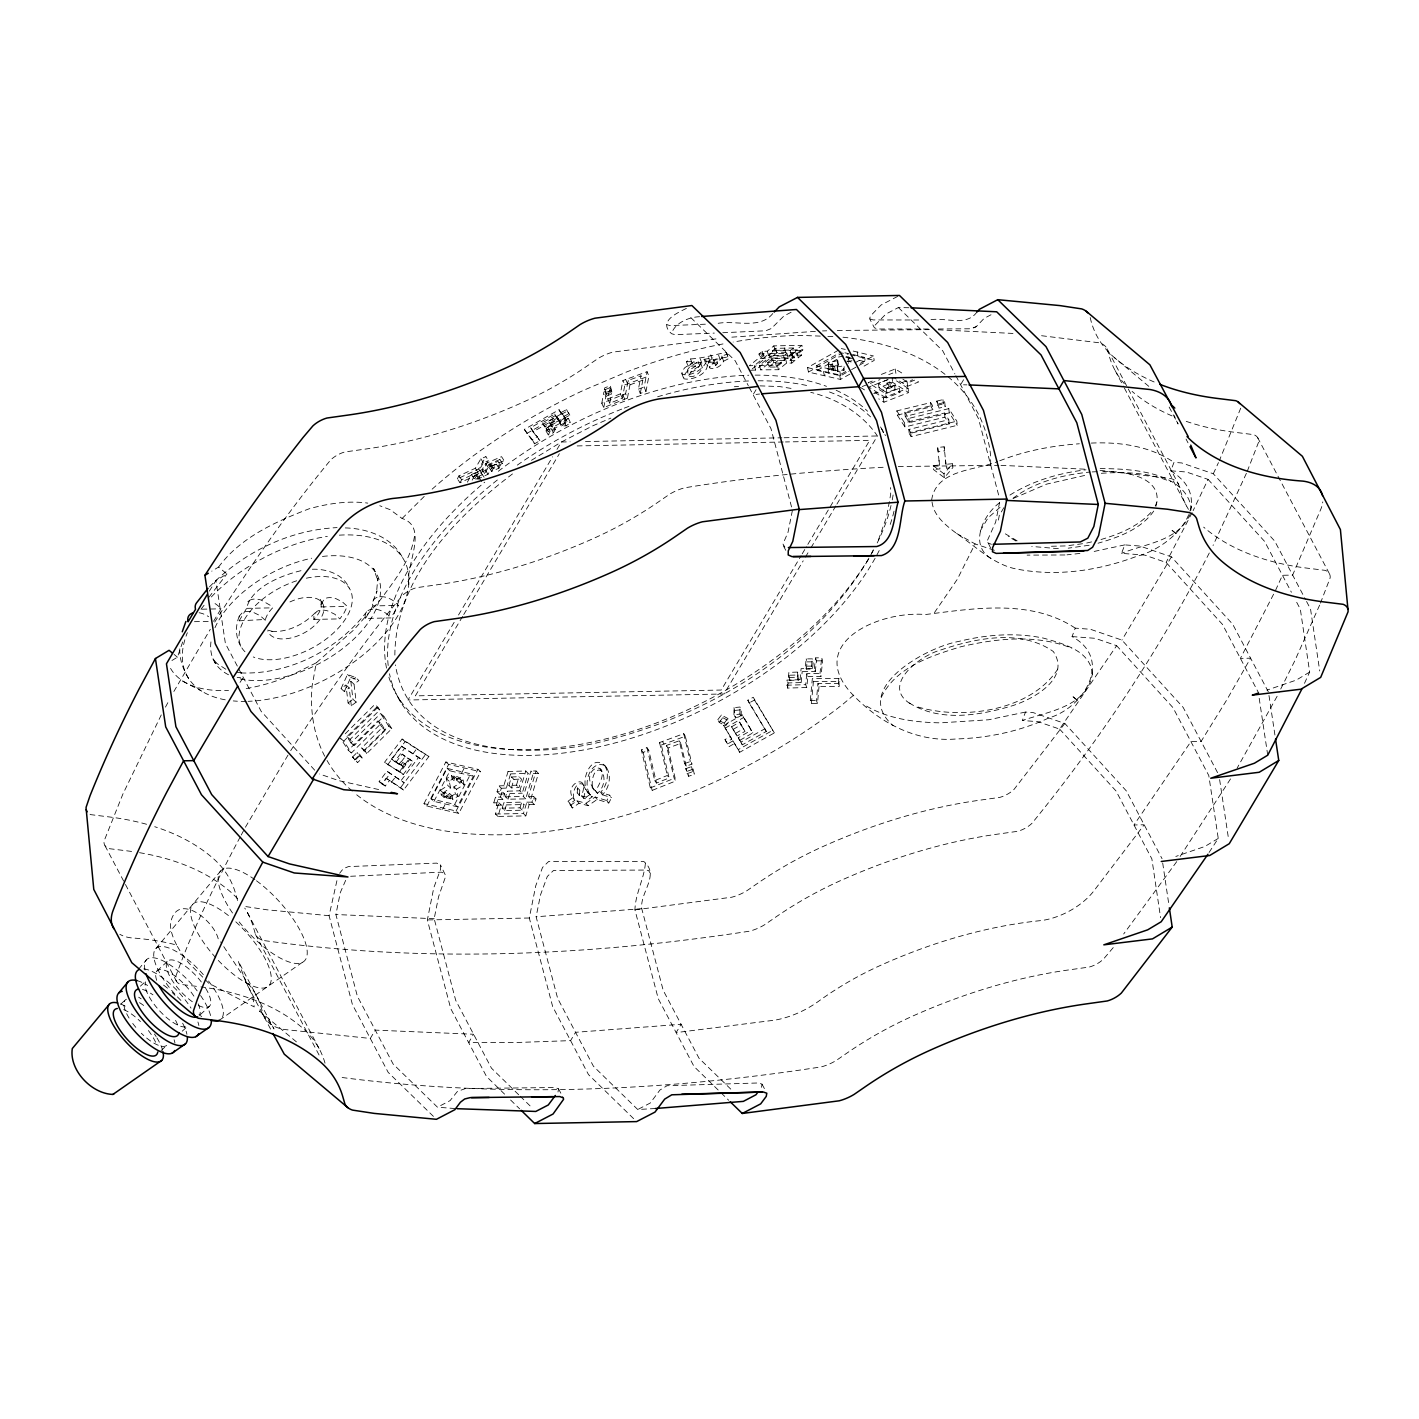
<?xml version="1.0" encoding="UTF-8"?>
<svg xmlns="http://www.w3.org/2000/svg" width="1419" height="1419" viewBox="0 0 1419 1419"><rect width="100%" height="100%" fill="white"/><g stroke="black" fill="none" stroke-linecap="round" stroke-linejoin="round"><path stroke-width="0.75" stroke-dasharray="5 3.75" d="M733.96 714.821L733.995 707.655L740.008 707.017L741.25 709.766L741.197 716.843L735.397 717.464L733.96 714.821L739.938 714.094L741.197 716.843M733.995 707.655L735.397 717.464M739.938 714.094L740.008 707.017M844.145 366.616L843.968 370.377L837.724 371.406L837.015 365.002L834.567 366.386L830.275 365.41L831.232 369.88L835.365 370.82L837.813 369.454L837.015 365.002M837.724 371.406L837.813 369.454M827.986 364.931L832.722 364.027L833.663 368.497L828.927 369.401L828.182 362.501L837.281 360.781L837.582 357.216L843.755 356.045M828.927 369.401L828.182 362.501M829.122 366.971L838.239 365.251L837.582 357.216M807.801 676.615L820.909 676.544L819.987 673.546L806.719 673.617L807.801 676.615L806.79 687.523L787.598 688.073L786.977 680.073L800.085 679.701L801.167 682.574L788.059 682.947L786.977 680.073M788.414 677.484L788.893 672.358L797.744 672.092L798.365 680.091L789.496 680.357L788.414 677.484L797.283 677.235L798.365 680.091M787.598 688.073L788.059 682.947M789.496 680.357L788.893 672.358M797.283 677.235L797.744 672.092M800.085 679.701L801.096 668.668L814.364 668.597L815.286 671.577L802.178 671.648L801.096 668.668M801.167 682.574L802.178 671.648M806.79 687.523L805.708 684.668L806.719 673.617M819.029 686.53L817.486 703.345L811.384 703.522L810.302 700.667L812.342 678.584L838.86 678.424L839.25 686.406L819.029 686.53L817.947 683.532L838.31 683.426L839.25 686.406M811.384 703.522L813.406 681.563L812.342 678.584M817.486 703.345L816.404 700.489L817.947 683.532M1075.265 628.138C1031.116 598.924 974.764 608.308 925.525 614.533C877.244 610.347 800.653 645.556 856.686 698.68C883.469 724.807 918.483 742.279 956.512 738.944C988.316 738.04 1020.101 731.246 1049.013 717.872C1083.832 707.833 1113.809 659.463 1072.054 636.581L1075.265 628.138L1090.431 629.273L1121.915 640.093L1183.215 707.478L1218.992 775.342M932.035 501.989C933.702 516.037 946.101 525.509 956.601 533.473C976.396 546.741 994.151 565.596 1018.736 569.427C1058.095 576.646 1099.086 570.438 1136.282 556.479C1174.045 547.042 1218.158 500.251 1170.781 470.806L1173.992 462.363L1181.708 462.949L1213.316 473.769L1274.759 541.153L1305.569 599.598M805.389 666.15L806.187 658.895L812.342 658.859L813.282 661.839L812.484 669.112L806.311 669.129L805.389 666.15L811.562 666.114L812.484 669.112M806.311 669.129L807.109 661.875L806.187 658.895M811.562 666.114L812.342 658.859M814.364 668.597L815.535 657.848L821.707 657.813L822.63 660.811L820.909 676.544M815.286 671.577L816.457 660.846L815.535 657.848M819.987 673.546L821.707 657.813M838.31 683.426L838.86 678.424M408.761 584.504C405.018 566.128 429.212 527.052 402.091 518.485L390.172 509.705L379.76 505.714M706.414 361.526C703.008 369.791 691.018 376.656 682.202 374.332L682.042 371.388L684.792 367.681L693.997 361.668L695.629 366.084L686.424 372.115L683.674 375.822L683.834 378.749C692.809 381.161 712.817 371.902 705.846 360.355L704.037 359.344L707.85 365.978M716.187 358.688L714.2 361.065L716.169 358.652L717.642 363.14L715.602 365.517M723.566 361.242L728.657 358.635L727.202 354.165L721.757 356.098L723.566 361.242C721.721 365.96 714.839 369.791 709.908 368.106L708.347 361.951L712.799 357.801L714.236 362.271L709.606 367.361M700.791 363.388C699.035 367.964 692.809 373.499 687.612 372.026L687.523 369.809L689.634 366.936L698.166 361.632L700.401 362.59L702.423 367.823C700.667 372.381 694.441 377.915 689.244 376.443L687.257 371.122M1092.541 672.411C1088.55 706.485 1048.481 711.469 1022.301 720.497L1025.511 712.054L1033.245 712.64L1064.853 723.459L1126.278 790.844L1162.055 858.708M1190.789 510.45L1191.428 506.902M265.282 620.316L260.174 615.704L253.77 612.565A16.265 10.022 30.7 0 0 242.223 612.795L239.297 616.112L239.19 620.812L265.424 619.464A30.739 17.063 -27.8 0 1 271.827 608.698L272.696 607.846L270.39 605.399L261.202 600.077A16.265 10.022 30.7 0 0 249.638 600.308M320.942 604.441L324.401 598.871A16.265 10.022 30.7 0 1 335.948 598.658L342.281 601.798L347.3 606.41L344.232 612.653L339.886 618.897L334.866 614.285L328.534 611.146A16.265 10.022 30.7 0 0 316.969 611.358L313.989 614.675L313.794 619.393L314.663 618.542A30.739 17.063 -27.8 0 0 321.066 607.758L321.279 599.935L321.51 602.791L320.02 598.57L322.415 603.093M414.49 536.347C410.659 560.558 394.553 580.584 380.434 599.758L353.633 630.054L316.277 662.815L312.109 686.016A368.887 204.673 -27.8 0 0 326.015 758.668M601.762 403.28L603.909 392.016L609.514 389.746L611.518 394.039L609.762 403.262L622.356 398.171L624.892 384.851L622.888 380.558L647.082 371.689L648.891 376.053L645.982 391.396L640.271 393.471L638.444 389.108L640.98 375.787L628.156 380.452L625.619 393.755L627.429 398.118L603.767 407.572L601.762 403.28L625.619 393.755M604.299 389.959L604.689 387.919L610.294 385.649L611.908 391.999L606.303 394.269L604.299 389.959L609.904 387.706L610.294 385.649M603.767 407.572L605.913 396.309L603.909 392.016M606.303 394.269L604.689 387.919M609.762 403.262L607.758 398.97L609.514 389.746M622.356 398.171L620.351 393.861L622.888 380.558M627.429 398.118L629.965 384.815L628.156 380.452M640.271 393.471L642.807 380.168L640.98 375.787M645.982 391.396L644.155 387.032L647.082 371.689M1092.364 674.202C1090.909 650.541 1062.725 643.658 1043.852 638.213C1015.72 632.271 986.4 634.577 958.641 641.459C927.05 646.993 850.566 688.517 893.119 725.694M999.579 502.716C982.764 515.239 968.397 545.747 992.094 559.228M998.408 520.081L999.313 515.31L1005.131 505.536M909.242 702.955C938.846 721.668 976.857 715.974 1008.803 706.786C1030.904 700.844 1071.966 678.885 1053.27 651.481C1020.598 628.741 975.935 638.142 940.726 649.991C919.175 655.791 878.077 687.364 913.464 705.527M1155.917 506.37C1165.034 475.879 1121.329 470.469 1100.31 471.516M931.644 499.949C936.168 469.405 975.261 470.629 997.699 461.547M633.637 1118.669L588.477 1074.573L552.701 1006.692L529.305 918.004L535.726 885.846L542.537 867.417L548.745 861.422L643.836 861.528C660.261 875.009 639.685 892.551 641.76 908.692L663.205 990.356L698.999 1058.219L732.452 1090.768M504.596 1094.155L486.522 1076.507L450.745 1008.643L427.35 919.938L433.771 887.797L440.582 869.35L440.44 864.827L436.697 863.124L348.435 866.601L343.274 868.694L339.655 873.235M518.68 1094.741L491.471 1068.188L455.694 1000.324L434.179 918.714L438.542 896.843L445.797 875.931L440.44 864.827M655.347 1108.523L637.734 1109.516L593.426 1066.237L557.649 998.373L536.116 916.78L540.497 894.91L547.308 876.463L553.516 870.468L646.301 870.06L648.607 870.574L650.753 874.051M999.615 502.273L995.641 522.157L987.234 540.887L991.526 549.969M433.416 1116.381L388.185 1072.374L352.409 1004.51L329.084 915.698L337.208 879.372M454.931 1108.541L437.495 1107.21L393.134 1064.055L357.357 996.191L335.895 914.528L340.329 892.498L345.881 879.869M718.156 1090.005L694.051 1066.538L658.256 998.674L634.932 909.863C635.286 893.81 644.403 878.184 645.397 862.929M688.889 375.538L691.266 371.352L697.243 367.308L699.798 366.067L702.423 367.823M1240.703 408.193L1219.311 460.749M171.947 660.491L177.428 657.192L183.104 640.661M525.828 815.89L523.469 813.513L526.839 802.161L529.181 804.555L525.828 815.89L497.963 816.422L501.315 805.087L496.278 805.283L493.759 802.906L495.426 797.23L500.481 797.035L503 799.411L504.632 793.931L502.095 791.554L497.058 791.749L498.796 785.895L503.834 785.7L506.352 788.077L510.556 773.905L508.037 771.51L503.834 785.7M496.278 805.283L497.945 799.606L495.426 797.23M504.632 793.931L499.577 794.126L501.315 788.272L498.796 785.895M497.963 816.422L495.444 814.045L498.796 802.711L493.759 802.906M500.481 797.035L502.095 791.554M502.166 808.174L503.851 802.498L521.678 802.161L524.037 804.555L522.352 810.214L504.685 810.551L502.166 808.174L520.01 807.837L522.352 810.214M525.722 798.879L523.363 796.502L530.919 770.978L533.278 773.373L525.722 798.879L508.037 799.216L505.519 796.839L507.204 791.163L519.886 790.826L522.245 793.203L528.116 773.355L525.775 770.978L508.037 771.51M508.889 785.505L511.408 776.991L518.964 776.69L521.482 779.084L518.964 787.58L511.408 787.882L508.889 785.505L516.445 785.204L518.964 787.58M504.685 810.551L506.37 804.892L503.851 802.498M508.037 799.216L509.723 793.54L507.204 791.163M511.408 787.882L513.926 779.368L511.408 776.991M516.445 785.204L518.964 776.69M519.886 790.826L525.775 770.978M520.01 807.837L521.678 802.161M529.181 804.555L534.342 804.555L536.01 798.879L530.866 798.879L528.507 796.502L536.08 770.978L530.919 770.978M530.866 798.879L538.422 773.373L536.08 770.978M534.342 804.555L531.983 802.161L533.668 796.502L528.507 796.502M239.297 616.112C234.933 626.524 235.43 638.887 242.099 648.252M239.19 620.812L246.622 608.343C251.411 586.455 283.818 574.323 303.914 570.03M878.432 539.947L886.644 516.658L890.689 494.238L890.618 487.604M956.601 533.473L975.084 543.92L957.346 579.236L933.01 614.693M1267.735 755.192L1258.298 692.312L1222.504 624.431L1166.116 562.456L1144.69 555.095L1121.542 553.357L1124.753 544.896L1139.918 546.031L1171.402 556.869L1232.703 624.236L1268.48 692.117L1275.22 736.975M1246.396 473.325L1213.05 545.481M1247.23 471.356L1258.6 442.125A19.919 11.05 -27.8 0 0 1253.669 434.64L1237.368 432.618A371.193 205.95 -27.8 0 1 1183.854 420.538M1319.635 605.115L1294.944 660.491L1278.98 692.507M1320.45 603.146L1330.153 577.87A19.919 11.05 -27.8 0 0 1325.24 570.367L1308.939 568.363A371.193 205.95 -27.8 0 1 1203.649 527.123M341.074 688.605L347.478 674.468L355.637 677.59L358.883 680.535L354.04 684.206L356.187 702.121L351.327 705.793L348.098 702.955L345.934 684.934L341.074 688.605L344.32 691.55L349.18 687.878L345.934 684.934M344.32 691.55L350.724 677.395L347.478 674.468M1190.151 514.015C1179.029 541.047 1145.293 543.583 1121.542 553.357M1170.781 470.806L1186.479 472.013L1208.066 479.391L1193.113 510.68M1213.316 473.769L1218.46 462.612M1275.521 590.357L1282.439 575.28L1292.638 575.085L1321.018 508.729A50.818 28.203 -27.8 0 0 1322.774 501.9M1304.487 683.337L1309.666 672.074L1300.336 609.212L1295.37 599.794M881.252 697.456C895.531 667.196 931.183 655.738 960.947 646.727C997.007 638.248 1036.633 634.098 1071.824 648.199M980.227 530.99L987.979 517.953L1002.364 505.235M1057.776 669.094C1030.088 711.77 960.326 720.746 914.829 706.041M1155.243 505.891L1156.751 502.645M557.986 1092.009L558.518 1088.799L555.006 1087.522L465.45 1088.55L457.415 1091.442L450.071 1100.63L437.495 1107.21M761.489 1087.362L762.038 1084.169L758.562 1082.963L667.019 1085.73L659.924 1090.058L650.239 1103.042L637.734 1109.516M606.658 767.679C591.138 748.097 575.387 787.669 592.255 796.786L588.406 799.553L583.652 798.241L581.488 795.828C591.741 769.737 559.937 785.434 574.855 800.263L570.154 803.597L572.371 807.961L579.058 803.207L588.105 805.69L597.204 799.447L608.804 803.012L611.571 797.62L609.585 795.172L600.503 792.387C607.297 785.399 609.656 773.887 604.671 765.249C612.245 773.515 609.957 787.226 602.49 794.835L600.503 792.387M1192.137 512.631L1166.116 562.456M1209.29 553.002C1159.979 649.068 1100.062 739.778 1031.844 823.446A19.919 11.05 -27.8 0 1 1017.813 831.286L998.71 833.982A371.193 205.95 -27.8 0 0 841.396 880.223A230.481 127.887 -27.8 0 0 775.182 917.472L764.628 924.745A32.69 18.128 -27.8 0 1 749.746 931.148C589.08 955.803 424.37 963.164 263.047 940.425A32.69 18.128 -27.8 0 1 255.509 934.465L253.469 927.423A230.392 127.834 -27.8 0 0 244.76 908.125M1273.606 594.189L1240.401 658.381L1250.6 658.185L1226.85 699.78L1201.113 741.41L1190.913 741.605L1133.976 824.971L1144.175 824.776L1093.357 891.575A50.818 28.203 -27.8 0 1 1041.581 920.523A340.542 188.94 -27.8 0 0 881.855 964.778A199.6 110.753 -27.8 0 0 817.929 1001.725A63.483 35.227 -27.8 0 1 775.146 1020.101L676.154 1032.606L681.102 1024.287L575.546 1032.305L570.598 1040.624L519.123 1042.415L468.642 1042.575L473.591 1034.256L375.255 1030.123L370.306 1038.442L284.084 1029.467A63.483 35.227 -27.8 0 1 262.426 1012.315A199.6 110.753 -27.8 0 0 248.201 983.669L220.637 941.879M608.804 803.012L606.818 800.564L609.585 795.172M213.577 621.309L220.992 608.822A15.751 9.702 30.7 0 0 212.992 602.401M372.984 601.213L376.993 590.818L376.461 593.373L377.791 578.278L378.022 581.151L373.569 568.451L375.946 572.974M372.931 605.931L365.499 618.418L390.988 617.921L398.42 605.434A15.751 9.702 30.7 0 0 380.895 596.636A15.751 9.702 30.7 0 0 372.931 605.931L398.42 605.434M868.322 559.565C809.504 656.163 704.055 717.766 595.749 743.113C525.332 758.793 410.534 755.192 395.369 664.89M871.355 553.694L873.377 549.756M423.979 803.633L445.832 761.985L477.955 769.346L480.633 771.741L458.78 813.389L426.8 806.045L423.979 803.633L456.102 810.994L458.78 813.389M426.8 806.045L448.652 764.398L480.633 771.741M431.128 798.95L447.145 768.406L470.718 773.816L473.396 776.211L457.361 806.755L433.948 801.38L431.128 798.95L454.683 804.36L457.361 806.755M433.948 801.38L449.965 770.836L473.396 776.211M443.562 795.385L445.14 792.387L447.961 794.8L446.382 797.815L443.562 795.385L447.836 796.378L450.515 798.773L452.093 795.757L449.415 793.363L447.836 796.378M460.714 779.333L456.581 778.392L455.002 781.39L452.182 778.978L453.761 775.962L458.035 776.938L460.714 779.333L459.135 782.348L456.457 779.953L458.035 776.938M442.586 809.344L445.513 803.793M461.53 773.249L464.456 767.697M454.683 804.36L470.718 773.816M456.102 810.994L477.955 769.346M555.29 429.336L553.499 432.706L548.284 434.87L545.907 430.773L547.84 427.225L553.091 425.132L555.29 429.336L550.2 431.341L548.284 434.87M457.344 478.877L458.94 475.879L475.347 468.252L480.864 458.816L485.901 456.652L488.438 460.643L481.289 472.882L460.04 482.744L457.344 478.877L478.717 468.944L485.901 456.652M460.04 482.744L461.636 479.746L477.919 472.19L483.4 462.807L488.438 460.643M467.383 482.158L471.41 474.602L482.088 469.636L485.688 463.481L501.563 456.652L504.1 460.661L502.432 463.516L491.577 468.181L488.03 474.265L477.458 479.161L474.78 475.294L485.458 470.328L489.041 464.173L499.896 459.508L501.563 456.652M472.19 480.136L474.78 475.294M474.904 478.54L476.465 475.631L481.413 473.325L484.11 477.21M475.791 479.232L479.108 477.689L481.413 473.325M161.269 714.91L122.85 794.161L104.03 841.13A19.919 11.05 -27.8 0 0 108.944 848.633L125.244 850.637A371.193 205.95 -27.8 0 1 133.457 851.719M165.473 707.105L168.613 701.234M173.863 691.479L210.296 629.273M240.183 836.979C216.06 882.281 192.895 928.523 175.601 976.875A19.919 11.05 -27.8 0 0 180.515 984.36L196.815 986.382M241.23 835.028L244.37 829.175M245.416 827.224L289.6 752.425M1171.402 556.869L1121.915 640.093M1277.118 696.286L1237.137 768.122M545.907 430.773L551.122 428.591L553.091 425.132M471.41 474.602L474.088 478.469L484.659 473.574L488.207 467.49L504.1 460.661M489.058 467.383L490.726 464.527L498.069 461.37L500.605 465.361L498.938 468.217L491.595 471.374L489.058 467.383L496.402 464.226L498.069 461.37M491.595 471.374L493.262 468.518L500.605 465.361M454.151 622.338L407.962 700.01L724.009 693.98L803.207 560.824M458.514 614.995L552.594 456.794M556.993 449.397L561.392 442.001L592.734 425.842L610.826 418.126M462.629 616.414L415.377 695.86L721.242 690.042L801.096 555.734M463.747 614.533L559.352 453.743M756.061 389.728L753.081 394.713L759.591 394.039M802.214 553.836L806.719 546.28M807.837 544.382L869.705 440.351L785.487 441.948M805.424 557.099L809.841 549.65M810.958 547.787L835.826 505.944M836.926 504.082L877.439 435.97C861.972 413.266 837.068 398.828 810.746 392.336M963.572 379.76L960.592 384.744L966.907 384.868M209.302 591.138L215.936 580.584L226.916 573.95L218.561 567.068L211.75 571.183M214.712 622.09C250.276 565.897 288.341 511.035 330.769 459.827A19.919 11.05 -27.8 0 1 344.799 451.969L363.903 449.291A371.193 205.95 -27.8 0 0 521.234 403.031A230.481 127.887 -27.8 0 0 587.431 365.783L597.984 358.51A32.69 18.128 -27.8 0 1 612.866 352.125L719.131 338.485M1230.521 778.925L1177.947 859.843M240.024 682.397L243.288 677.395L237.168 677.519M290.7 750.633C325.27 697.155 361.579 644.528 402.34 595.554A19.919 11.05 -27.8 0 1 416.37 587.714L435.473 585.018A371.193 205.95 -27.8 0 0 592.787 538.777A230.481 127.887 -27.8 0 0 659.001 501.528L669.555 494.255A32.69 18.128 -27.8 0 1 684.437 487.852C751.112 476.855 818.586 470.682 886.059 467.117M1072.054 636.581L1095.202 638.319L1116.629 645.68L1059.603 729.082L1038.016 721.686L1022.301 720.497M1209.077 852.482L1218.247 838.416L1208.793 775.537L1173.016 707.673L1116.629 645.68M366.652 611.82C337.42 650.115 288.749 675.036 240.237 672.908L242.472 673.067L235.146 671.914M581.488 795.828L586.242 797.141L588.406 799.553M583.652 798.241L585.621 789.39L582.074 782.916M1176.723 861.635L1123.688 933.968M1153.736 511.071C1140.947 529.322 1118.615 537.269 1098.022 543.229M1064.853 723.459L1013.964 789.496A19.919 11.05 -27.8 0 1 999.916 797.354L980.831 800.05A371.193 205.95 -27.8 0 0 823.499 846.292A230.481 127.887 -27.8 0 0 757.285 883.54L746.749 890.813A32.69 18.128 -27.8 0 1 731.849 897.198L634.932 909.863M208.877 597.31L226.916 573.95M717.801 719.752L721.349 715.016L727.787 718.44L729.206 721.1L725.659 725.836L719.238 722.413L717.801 719.752L724.222 723.176L725.659 725.836M719.238 722.413L722.785 717.677L721.349 715.016M724.222 723.176L727.787 718.44M401.329 746.11L421.745 759.573L401.329 746.11L391.591 759.005L396.273 761.861L402.127 754.128L413 761.595L403.262 774.49L384.567 762.269L402.091 739.051L428.875 756.504L403.546 790.046L386.145 778.286L382.243 783.448L379.121 781.55L386.926 771.226L404.22 782.791L386.926 771.226M387.618 764.823L405.142 741.605L428.875 756.504M391.591 759.005L394.642 761.56L404.38 748.647M379.121 781.55L382.172 784.104L389.977 773.781M399.395 763.759L403.936 767.236L399.395 763.759L401.346 761.169L405.887 764.646L401.346 761.169M394.642 761.56L399.324 764.398L405.178 756.664L413 761.595M400.992 764.752L402.943 762.18M382.172 784.104L385.294 786.002L389.196 780.84M402.446 766.295L404.397 763.724M391.484 782.224L395.387 777.062M403.173 766.739L399.289 771.901L384.567 762.269M405.125 764.167L409.027 759.005M412.911 753.844L416.814 748.682M396.291 769.4L400.318 772.007L410.056 759.112M401.275 780.308L418.8 757.09M386.145 778.286L400.601 787.58L425.931 754.021M1113.241 947.59L1103.414 959.173A19.919 11.05 -27.8 0 1 1089.384 967.031L1070.281 969.709A371.193 205.95 -27.8 0 0 912.967 1015.969A230.481 127.887 -27.8 0 0 846.753 1053.217L836.199 1060.49A32.69 18.128 -27.8 0 1 821.317 1066.875C662.318 1091.53 499.577 1098.235 339.744 1077.198M218.561 567.068C240.325 537.429 275.676 521.642 309.058 508.818A139.523 72.44 -30.6 0 1 367.805 503.124M138.619 969.177L146.565 959.652M155.859 948.548L220.85 870.752M944.344 477.724L943.972 473.804L952.504 463.676L952.876 467.596L944.344 477.724L933.525 469.565L933.152 465.663L939.609 464.989L939.981 468.909L933.525 469.565M976.964 311.985C966.233 327.31 944.451 316.685 929.339 319.949M592.078 787.634L595.519 790.862C619.003 753.241 571.875 768.034 597.505 793.31C604.388 787.492 606.64 775.714 599.971 768.921M772.787 313.546C759.165 330.343 734.066 319.275 715.85 323.798M1150.933 512.419C1137.258 527.105 1117.888 534.732 1098.962 540.107M315.178 612.795C303.968 624.466 287.826 632.377 271.419 631.526L273.654 631.686L267.606 630.107M209.427 586.916C242.791 552.683 289.05 529.872 337.083 527.62M402.091 518.485L424.263 496.384M345.225 733.783L374.758 704.498L377.951 707.23L379.76 709.997L350.121 739.37L354.182 745.614L383.822 716.24L380.629 713.526L350.99 742.9L354.182 745.614M350.99 742.9L346.928 736.656L376.567 707.283L374.758 704.498M351.415 752.921L348.276 750.296L377.915 720.923L381.055 723.548L351.415 752.921L343.77 741.126L377.951 707.23M352.568 756.983L357.127 752.46L360.266 755.085L362.164 758.065L357.606 762.588L352.568 756.983L357.606 762.588M383.822 716.24L391.804 728.674L366.741 753.542L361.685 747.937L382.208 727.61L377.915 720.923M354.484 759.963L359.042 755.44L357.127 752.46M363.601 750.917L388.682 726.067L380.629 713.526M355.708 759.608L360.266 755.085M366.741 753.542L364.825 750.562L385.347 730.235L381.055 723.548M579.768 790.17L577.444 787.829L576.806 792.05L579.342 795.491L579.839 790.223L579.254 795.456M120.721 1004.191L125.244 1000.023M140.392 986.17L144.933 982.001M157.03 970.915L167.619 961.213M161.039 1050.628L167.087 1045.076A30.739 10.926 47.5 0 1 141.297 1033.245M182.217 1031.205L186.758 1027.054M200.381 1014.567L209.462 1006.248M853.706 695.097L842.123 704.871A368.887 204.673 -27.8 0 1 353.881 792.476M938.349 328.977L970.773 328.782L976.272 326.636L984.13 318.37L993.105 313.67M758.97 354.023L764.025 353.828L765.284 358.315L760.247 358.51L758.97 354.023L762.251 351.38L767.289 351.185L773.834 345.881L801.859 345.331L802.959 349.819L796.431 355.14L795.332 350.653L801.859 345.331M764.025 353.828L749.303 365.765L754.358 365.57L769.063 353.633L786.906 353.296L788.006 357.783L784.742 360.444L772.113 360.586L760.673 369.862L759.396 365.375L770.836 356.098L783.643 355.956L786.906 353.296M760.247 358.51L763.511 355.867L768.566 355.655L775.093 350.351L802.959 349.819M772.344 350.99L775.608 348.329L793.452 347.992L794.551 352.48L791.27 355.122L773.603 355.459L772.344 350.99L790.17 350.635L793.452 347.992M752.212 368.922L765.284 358.315M750.58 370.253L755.617 370.057L770.34 358.12L788.006 357.783M773.603 355.459L776.867 352.817L794.551 352.48M767.732 362.572L772.645 358.599L780.361 358.599L781.461 363.087L776.565 367.078L768.832 367.06L767.732 362.572L775.466 362.59L780.361 358.599M768.832 367.06L773.745 363.087L781.461 363.087M759.396 365.375L777.346 365.233L785.523 358.599L790.667 358.599L794.037 355.867L795.137 360.355L791.767 363.087L786.623 363.087L778.446 369.72L760.673 369.862M788.893 355.867L792.05 353.296L797.212 353.296L800.476 350.653L801.575 355.14L798.312 357.783L793.15 357.783L789.993 360.355L788.893 355.867L794.037 355.867M247.846 601.745L249.638 600.308M1012.935 498.335C1035.054 481.715 1062.991 474.726 1090.129 472.03M356.187 702.121L352.941 699.283L350.795 681.262L355.637 677.59M348.098 702.955L352.941 699.283M559.405 421.745L563.769 418.516L568.327 418.41L570.509 422.631L566.163 425.842L561.587 425.948L559.405 421.745L563.964 421.62L568.327 418.41M561.587 425.948L565.95 422.738L570.509 422.631M512.49 473.928C454.843 517.74 394.624 579.342 394.854 656.554M572.371 807.961L567.99 801.203L572.691 797.85M570.207 805.549L576.877 800.795L585.923 803.296L588.105 805.69M586.242 797.141L590.269 794.338M585.923 803.296L595.2 797.017L606.818 800.564M219.377 1020.208L304.517 960.84M695.629 366.084L688.038 366.137L686.406 361.703L690.539 358.918C702.848 358.368 714.378 354.608 726.368 352.426L727.202 354.165M688.038 366.137L692.17 363.353C704.427 362.803 715.885 359.078 727.823 356.896L728.657 358.635M447.961 794.8L444.076 797.336L443.154 792.795L450.603 787.917L447.783 785.487L446.4 778.783L451.455 775.483L454.275 777.896L455.002 781.39M450.603 787.917L449.22 781.213L454.275 777.896M444.076 797.336L441.256 794.906L440.333 790.365L447.783 785.487M441.256 794.906L445.14 792.387M1009.938 495.071C1032.748 480.669 1059.354 472.953 1085.996 469.813M456.457 779.953L460.395 777.523L463.073 779.918L464.084 784.618L456.51 789.283L458 796.201L452.874 799.358L450.195 796.964L449.415 793.363M459.135 782.348L463.073 779.918M458 796.201L455.322 793.806L453.832 786.889L461.406 782.224L460.395 777.523M450.195 796.964L455.322 793.806M531.451 460.306L561.392 442.001L570.136 441.841M1218.247 838.416L1204.944 846.451L1175.819 856.455M1309.666 672.074L1296.221 680.127L1266.919 690.148M555.769 415.395L542.324 422.827L544.683 426.942L557.951 419.616L554.705 414.029L530.653 427.687L539.912 440.67L534.608 443.775L524.303 429.425L559.051 409.754L563.361 416.689L568.771 413.78L569.817 415.146L564.425 418.055L562.226 413.851L567.635 410.942L569.817 415.146M526.662 433.54L561.232 413.958L563.361 416.689M530.653 427.687L533.03 431.784L556.887 418.25L557.951 419.616M542.324 422.827L546.031 427.616L564.868 417.257L567.068 421.478L548.408 431.713L544.683 426.942M524.303 429.425L532.249 439.677L537.553 436.555M723.69 725.517L730.306 736.479L725.003 739.583L726.439 742.243L731.743 739.139L723.69 725.517L742.314 714.786L752.85 732.878L739.689 740.399L742.332 744.798L766.313 731.441L747.831 700.206L753.241 697.279L774.366 732.913L739.689 752.283L732.949 740.86L727.663 743.964L729.082 746.625L734.386 743.521M725.109 728.178L743.574 717.535L742.314 714.786M731.636 726.794L739.583 722.129L743.556 728.71L744.993 731.353L737.046 736.018L731.636 726.794L737.046 736.018M733.073 729.455L741.02 724.79L739.583 722.129M735.61 733.375L743.556 728.71M739.689 740.399L738.252 737.756L751.591 730.129M742.332 744.798L740.913 742.137L765.054 728.674M739.689 752.283L738.252 749.622L773.107 730.146M849.839 374.137L840.456 379.423L808.458 372.08L807.517 367.61L839.427 349.642M846.327 372.576L840.616 375.804L817.202 370.43L816.262 365.942L841.041 352.001M808.458 372.08L842.247 353.047L848.172 354.289M817.202 370.43L838.168 358.617M830.275 365.41L832.722 364.027M831.232 369.88L833.663 368.497M816.262 365.942L839.817 371.352L843.631 369.206M855.072 362.767L864.597 357.411L865.395 361.845L848.243 371.512M807.517 367.61L839.64 374.971L849.023 369.685M860.286 363.353L873.43 355.956L874.228 360.391L862.965 366.741M316.277 662.815L291.906 674.947L275.41 681.209A139.523 72.99 -30.9 0 1 243.412 688.978M561.161 412.486L566.571 409.577L567.635 410.942M548.71 421.124L556.816 416.76L558.412 418.818L560.594 423.022L552.488 427.385L548.71 421.124L552.488 427.385M550.306 423.181L558.412 418.818M550.909 425.345L559.015 420.982L560.594 423.022M714.112 362.342L710.103 362.111L705.669 363.778M766.313 731.441L749.09 702.955L754.482 700.046L753.241 697.279M686.388 308.42C677.094 313.014 657.653 321.439 671.559 333.696L674.894 334.653L714.307 333.093M699.585 316.721C689.013 317.005 674.575 322.947 671.559 333.696M1013.521 498.335L1046.69 484.11L1087.486 474.815M791.092 312.269L783.962 315.958L771.315 328.516L765.852 330.769L722.768 332.738M897.659 296.411L881.146 304.979L870.415 316.011L869.634 318.778L874.406 327.824L877.864 328.995L929.871 329.013M908.905 307.746L898.404 307.551L885.917 314.025L875.186 325.057L874.406 327.824M973.665 327.931L976.272 326.636M624.892 384.851L648.891 376.053M661.325 745.064L685.324 736.248L691.94 764.096L686.228 766.171L684.614 763.599L679.204 740.807L666.38 745.454L674.185 778.375L675.799 780.947L652.137 790.401L650.328 787.9L641.335 749.924L646.922 747.653L648.731 750.154L656.536 783.057L669.129 777.967L661.325 745.064L659.533 742.563L683.71 733.676L685.324 736.248M606.693 392.212L612.298 389.959M605.913 396.309L611.518 394.039M607.758 398.97L620.351 393.861M641.335 749.924L643.126 752.425L648.731 750.154M646.922 747.653L654.727 780.574L667.338 775.466L669.129 777.967M650.328 787.9L674.185 778.375M704.037 359.344L712.799 357.801M881.341 374.403L895.212 368.993L903.584 374.066M872.277 381.072L868.162 382.687L885.633 393.666L886.219 397.976L899.93 392.62L899.362 388.292L894.52 385.152L886.29 388.38L878.343 383.378L888.134 379.547M888.737 374.634L892.853 373.037M862.202 386.536L880.046 379.565M887.354 379.831L868.836 387.068L886.219 397.976M886.946 383.13L889.695 382.066L891.292 383.059L891.859 387.387L889.11 388.451L887.62 387.529L886.946 383.13L888.542 384.141L889.11 388.451M878.343 383.378L879.017 387.777L892.728 382.403L908.639 392.566L883.948 402.216L878.787 398.863M887.62 387.529L890.369 386.447L891.859 387.387M873.732 393.684L877.385 392.247M879.017 387.777L882.866 390.119L888.365 387.972M891.097 386.89L896.595 384.744M902.076 382.598L907.557 380.469L909.934 381.995L915.415 379.849L918.643 381.959L907.681 386.234L893.527 377.419M902.856 379.157L907.096 381.924L912.594 379.778M882.866 390.119L886.857 392.691L895.087 389.48L899.93 392.62M885.633 393.666L899.362 388.292M874.725 392.283L883.381 397.905L908.071 388.256L908.639 392.566M999.721 460.803C1025.086 450.728 1052.224 445.708 1079.362 443.775M629.965 384.815L642.807 380.168M638.444 389.108L644.155 387.032M666.38 745.454L667.994 748.026L680.818 743.379L686.228 766.171M684.614 763.599L690.326 761.524L691.94 764.096M685.82 768.655L691.514 766.597L693.128 769.169L694.334 774.224L688.641 776.299L685.82 768.655L688.641 776.299M687.435 771.226L693.128 769.169M687.027 773.727L692.72 771.652L694.334 774.224M1025.511 712.054L988.617 719.77L940.442 722.856C914.244 722.36 886.804 718.794 864.153 704.675M1124.753 544.896L1091.069 552.097M949.205 423.855L948.779 419.705L908.816 429.478L909.242 433.629L949.205 423.855L944.912 417.168L904.95 426.942L897.287 415.128L896.808 410.889L930.633 402.624L932.425 405.408L932.922 409.648L905.251 416.406L904.754 412.166L932.425 405.408M936.788 401.116L942.926 399.626L944.735 402.393L945.214 406.632L939.076 408.14L936.788 401.116L939.076 408.14M938.58 403.901L944.735 402.393M897.287 415.128L931.112 406.863L932.922 409.648M937.267 405.373L943.422 403.865L945.214 406.632M904.754 412.166L908.816 418.41L948.797 408.637L956.832 421.177L957.257 425.328L911.14 436.591L909.242 433.629M896.808 410.889L904.524 422.791L944.486 413.018L948.779 419.705M905.251 416.406L909.295 422.649L949.276 412.876L957.257 425.328M908.816 429.478L910.714 432.44L956.832 421.177M350.617 876.268L441.469 872.171L445.211 873.873M1086.723 543.016L1096.976 540.674M1082.555 543.725L1065.935 545.925L1047.931 546.333M1089.136 545.251L1068.205 548.177M852.695 358.102L847.888 358.883L848.686 363.317M847.037 361.561L852.571 360.657M836.926 366.971L843.17 365.942L843.968 370.377M1079.912 553.445L1066.999 554.829M735.237 710.405L741.25 709.766M641.76 908.692L536.116 916.78M944.149 446.808L944.54 450.852L938.083 451.508L937.711 447.464L944.149 446.808L945.87 463.818M952.504 463.676L946.047 464.332L946.42 468.252L952.876 467.596M731.849 337.154L816.67 331.266M734.35 386.731L738.572 386.429M1064.959 554.971L1027.108 555.131M529.305 918.004L427.35 919.938M1100.168 468.625C1129.577 468.607 1184.617 471.143 1191.357 507.754M1092.169 471.924L1098.271 471.622M1101.321 473.29C1124.664 471.747 1149 472.438 1170.817 481.751M510.556 773.905L528.116 773.355M513.926 779.368L521.482 779.084M501.315 788.272L506.352 788.077M509.723 793.54L522.245 793.203M505.519 796.839L523.363 796.502M497.945 799.606L503 799.411M506.37 804.892L524.037 804.555M495.444 814.045L523.469 813.513M705.367 324.188L670.123 325.607L666.788 324.649M822.506 330.929L826.727 330.804M837.299 330.467L929.41 329.634M898.298 466.532L998.763 465.326M789.975 675.213L798.826 674.965M786.516 685.217L805.708 684.668M810.302 700.667L816.404 700.489M585.462 441.54L781.887 437.797M784.086 437.744L877.439 435.97M577.161 445.921L783.27 442.001M201.888 609.194L220.992 608.822M246.622 608.343L272.696 607.846M321.226 606.906L347.3 606.41M194.456 621.682L209.32 621.398M313.794 619.393L339.886 618.897M577.161 793.097L577.657 787.829M686.406 361.703L693.997 361.668M1091.229 443.083C1119.804 441.788 1149.833 445.992 1173.992 462.363M816.457 660.846L822.63 660.811M807.109 661.875L813.282 661.839M813.406 681.563L839.782 681.422M795.332 350.653L800.476 350.653M796.431 355.14L801.575 355.14M789.993 360.355L795.137 360.355M533.278 773.373L538.422 773.373M526.839 802.161L531.983 802.161M918.749 320.002L873.093 319.931L869.634 318.778M1058.379 548.674L1031.755 546.457M938.207 329.811L1012.989 333.43M1000.98 465.361L1084.559 469.157M434.179 918.714L335.895 914.528M820.306 336.108L799.961 335.381A368.887 204.673 -27.8 0 0 733.126 342.05M827.88 336.374L834.549 336.605M759.963 385.862L779.439 386.553L791.341 388.451M345.296 527.921C367.326 528.418 392.158 537.216 402.73 557.915M312.34 569.232C326.565 568.771 343.096 574.056 349.18 588.034M1100.027 470.328L1171.136 478.575A32.69 18.128 -27.8 0 1 1178.675 484.535L1180.732 491.577A230.481 127.887 -27.8 0 0 1188.483 509.368M329.084 915.698L266.861 909.792L245.15 906.493A32.69 18.128 -27.8 0 1 242.667 905.446M1041.564 335.718L1099.583 342.83A32.69 18.128 -27.8 0 1 1107.104 348.808L1178.675 484.535M991.402 544.328L987.713 542.732M717.642 363.14L715.548 365.499L714.112 361.029M846.983 360.994L851.134 361.951M446.382 797.815L450.515 798.773M841.307 348.577L845.281 349.411M853.209 351.061L873.43 355.956M844.908 352.817L848.793 353.615M850.141 354.697L874.228 360.391M846.043 356.524L850.336 357.517M845.83 357.269L849.679 358.085M378.678 789.549L338.981 780.681L319.506 773.994M852.677 354.431L864.597 357.411M859.471 360.373L865.395 361.845M245.629 980.937L252.759 996.315L254.214 1006.922L208.575 983.119L189.046 963.217A61.177 26.606 43.4 0 1 176.701 945.072L170.511 943.493A340.542 188.94 -27.8 0 0 131.311 937.888A50.818 28.203 -27.8 0 1 119.852 934.305M994.364 550.306L975.084 543.92M602.49 794.835L611.571 797.62M1017.175 540.852L1003.818 532.941M350.724 677.395L358.883 680.535M604.476 765.32C588.956 759.857 581.24 787.935 592.255 796.786M170.546 668.402C177.162 679.843 189.596 685.98 202.137 688.623A139.523 72.99 -30.9 0 0 228.512 690.468M225.869 669.254L214.996 662.212L217.249 664.021L212.939 658.788L215.316 663.312M182.749 681.209L201.8 691.195M722.785 717.677L729.206 721.1M1016.057 541.047L1008.217 536.488M860.233 387.316L865.235 390.349M908.071 388.256L892.054 378.022L892.728 382.403M721.757 356.098L722.129 356.772C720.267 361.49 713.402 365.322 708.471 363.636L708.17 362.909M933.152 465.663L943.972 473.804M174.094 654.425L177.428 657.192M1090.2 317.537L1091.264 321.9A230.481 127.887 -27.8 0 0 1114.199 357.446L1149.567 386.979M402.091 739.051L405.142 741.605M402.127 754.128L405.178 756.664M396.273 761.861L399.324 764.398M382.243 783.448L385.294 786.002M296.411 1041.865L259.358 1010.931L269.025 1021.201L273.991 1028.935L238.215 961.071L246.055 982.587L270.905 1029.715M388.682 726.067L391.804 728.674M382.208 727.61L385.347 730.235M361.685 747.937L364.825 750.562M359.042 755.44L362.164 758.065M749.267 387.476L770.978 428.644L792.423 510.308L788.006 532.338L782.933 544.009L784.902 547.131M400.318 772.007L403.262 774.49M400.601 787.58L403.546 790.046M376.567 707.283L379.76 709.997M346.928 736.656L350.121 739.37M343.77 741.126L340.578 738.394L348.276 750.296M445.832 761.985L448.652 764.398M447.145 768.406L449.965 770.836M453.761 775.962L456.581 778.392M446.4 778.783L449.22 781.213M440.333 790.365L443.154 792.795M461.406 782.224L464.084 784.618M453.832 786.889L456.51 789.283M350.795 681.262L354.04 684.206M497.058 791.749L499.577 794.126M498.796 802.711L501.315 805.087M690.84 317.625L735.184 360.781L748.31 385.666M721.171 1092.949L728.71 1100.275M898.404 307.551L942.713 350.812L954.881 373.889M520.223 1096.266L532.675 1108.416M510.609 1100.027L519.656 1108.842M533.668 796.502L536.01 798.879M584.256 785.328C576.806 778.676 570.278 794.587 574.855 800.263M601.958 771.368C593.887 764.77 589.453 784.884 594.064 790.081M1208.066 479.391L1264.56 541.348L1291.396 592.255M1059.603 729.082L1116.079 791.039L1151.873 858.903L1160.582 917.667M314.699 770.18L261.167 711.327L238.303 667.977M576.877 800.795L579.058 803.207M567.99 801.203L570.154 803.597M587.413 791.341L590.818 795.438M595.519 790.862L597.505 793.31M595.2 797.017L597.204 799.447M562.226 413.851L564.868 417.257M564.425 418.055L567.068 421.478M533.03 431.784L539.912 440.67M654.727 780.574L656.536 783.057M479.108 477.689L481.786 481.573M476.465 475.631L479.143 479.516M458.94 475.879L461.636 479.746M662.318 741.428L664.039 743.964M485.458 470.328L488.03 474.265M482.088 469.636L484.659 473.574M478.717 468.944L481.289 472.882M475.347 468.252L477.919 472.19M499.896 459.508L502.432 463.516M496.402 464.226L498.938 468.217M490.726 464.527L493.262 468.518M489.041 464.173L491.577 468.181M485.688 463.481L488.207 467.49M480.864 458.816L483.4 462.807M679.204 740.807L680.818 743.379M754.482 700.046L774.366 732.913M743.574 717.535L752.85 732.878M741.02 724.79L744.993 731.353M738.252 737.756L740.913 742.137M732.949 740.86L738.252 749.622M725.003 739.583L729.082 746.625M551.122 428.591L553.499 432.706M547.84 427.225L550.2 431.341M546.031 427.616L548.408 431.713M532.249 439.677L534.608 443.775M730.306 736.479L731.743 739.139M1257.606 437.549L1329.177 573.276M1306.562 601.479L1310.535 609.017L1319.723 670.974M1169.132 407.04L1178.089 423.997A199.6 110.753 -27.8 0 1 1174.311 415.625M1186.036 439.074L1188.022 442.852M1115.157 370.572L1123.334 386.092M1124.362 388.026L1186.727 506.317M955.838 375.698L978.489 418.676L998.923 496.136M881.501 428.822L883.487 432.6A276.67 153.5 -27.8 0 0 881.217 429.265M783.43 545.889L787.243 553.126M762.038 1084.169L764.912 1089.597M398.615 697.971L401.595 703.611M558.518 1088.799L563.29 1097.845M237.31 666.079L225.39 643.463L215.936 580.584M188.55 678.371C182.679 668.757 178.918 657.777 179.911 646.408M247.456 912.683L319.027 1048.428M255.509 934.465L319.914 1056.623M105.006 845.724L124.429 882.565M125.457 884.498L176.577 981.451M566.571 409.577L568.771 413.78M563.769 418.516L565.95 422.738M559.051 409.754L561.232 413.958M563.964 421.62L566.163 425.842M556.816 416.76L559.015 420.982M554.705 414.029L556.887 418.25M218.207 938.81C213.542 919.707 176.133 890.582 170.44 923.893A61.212 26.624 43.4 0 0 176.701 945.072M609.904 387.706L611.908 391.999M747.831 700.206L749.09 702.955M625.69 379.423L627.606 383.769M622.764 394.784L624.679 399.111M700.241 358.865L701.873 363.282M698.166 361.632L699.798 366.067M690.539 358.918L692.17 363.353M681.688 373.073L683.319 377.489M1107.104 348.808L1109.161 355.832A230.481 127.887 -27.8 0 0 1124.291 383.662M237.612 900.533L235.572 893.491A230.481 127.887 -27.8 0 0 212.637 857.945A371.193 205.95 -27.8 0 0 154.724 826.709M726.368 352.426L727.823 356.896M718.617 355.158L720.072 359.628M710.742 354.874L712.178 359.344M708.649 357.659L710.103 362.111M775.608 348.329L776.867 352.817M773.834 345.881L775.093 350.351M770.836 356.098L772.113 360.586M769.063 353.633L770.34 358.12M767.289 351.185L768.566 355.655M762.251 351.38L763.511 355.867M754.358 365.57L755.617 370.057M784.441 347.992L785.612 352.48M797.212 353.296L798.312 357.783M792.05 353.296L793.15 357.783M790.17 350.635L791.27 355.122M790.667 358.599L791.767 363.087M785.523 358.599L786.623 363.087M783.643 355.956L784.742 360.444M777.346 365.233L778.446 369.72M775.466 362.59L776.565 367.078M772.645 358.599L773.745 363.087M683.71 733.676L690.326 761.524M691.514 766.597L692.72 771.652M667.994 748.026L675.799 780.947M659.533 742.563L667.338 775.466M643.126 752.425L652.137 790.401M452.093 795.757L452.874 799.358M837.281 360.781L838.239 365.251M451.455 775.483L452.182 778.978M857.182 351.894L858.052 356.346M848.172 356.967L849.041 361.419M832.403 365.854L833.272 370.306M827.898 368.39L828.767 372.842L824.262 375.379L823.392 370.927M839.817 371.352L840.616 375.804M839.64 374.971L840.456 379.423M834.567 366.386L835.365 370.82M895.212 368.993L895.886 373.374M889.695 382.066L890.369 386.447M1219.63 779.616L1228.623 839.427M1162.693 862.983L1169.025 905.712M907.096 381.924L907.681 386.234M894.52 385.152L895.087 389.48M886.29 388.38L886.857 392.691M883.381 397.905L883.948 402.216M945.48 459.774L946.42 468.252M939.023 460.43L939.981 468.909M351.327 705.793L349.18 687.878M948.797 408.637L949.276 412.876M942.926 399.626L943.422 403.865M930.633 402.624L931.112 406.863M908.816 418.41L909.295 422.649M944.486 413.018L944.912 417.168M937.711 447.464L939.413 464.474M910.714 432.44L911.14 436.591M904.524 422.791L904.95 426.942M990.693 464.722L990.604 455.18A368.887 204.673 -27.8 0 0 947.431 376.266M352.231 791.075A368.887 204.673 -27.8 0 1 327.026 760.478M432.139 489.147A368.887 204.673 -27.8 0 1 583.085 390.527L627.145 371.76A368.887 204.673 -27.8 0 1 724.453 343.646M842.957 337.208A368.887 204.673 -27.8 0 1 945.728 374.9M146.583 824.279A371.193 205.95 -27.8 0 0 107.347 816.705L91.047 814.683A19.919 11.05 -27.8 0 1 88.741 813.477M1154.144 381.977A371.193 205.95 -27.8 0 1 1114.199 357.446M893.101 494.983A276.67 153.5 -27.8 0 1 891.522 503.373M891.026 505.501A276.67 153.5 -27.8 0 1 877.173 543.016M873.253 550.537A276.67 153.5 -27.8 0 1 609.638 737.915A276.67 153.5 -27.8 0 1 388.54 676.065M386.536 668.118A276.67 153.5 -27.8 0 1 484.73 482.158M498.317 471.268A276.67 153.5 -27.8 0 1 748.771 375.237M755.174 375.13A276.67 153.5 -27.8 0 1 826.497 386.34M836.146 390.278A276.67 153.5 -27.8 0 1 867.559 411.208M880.507 426.942A276.67 153.5 -27.8 0 1 885.456 435.686M894.023 511.159A276.67 153.5 -27.8 0 1 889.944 525.278M879.212 550.554A276.67 153.5 -27.8 0 1 609.815 744.283A276.67 153.5 -27.8 0 1 389.515 673.759M388.203 665.529A276.67 153.5 -27.8 0 1 499.559 478.256M517.296 465.13A276.67 153.5 -27.8 0 1 622.338 408.867M624.289 408.122A276.67 153.5 -27.8 0 1 630.533 405.781M657.636 396.77A276.67 153.5 -27.8 0 1 749.604 380.948M758.172 380.789A276.67 153.5 -27.8 0 1 809.486 386.092M829.476 391.981A276.67 153.5 -27.8 0 1 870.539 416.867M256.484 880.791A61.478 21.853 47.5 0 1 305.99 958.765A61.478 21.853 47.5 0 1 237.044 919.228M232.521 913.002A61.478 21.853 47.5 0 1 219.945 871.869A61.478 21.853 47.5 0 1 255.048 879.745M235.82 921.853A55.713 19.813 47.5 0 1 270.16 983.846A55.713 19.813 47.5 0 1 217.018 959.067M215.777 957.736A55.713 19.813 47.5 0 1 191.122 907.291A55.713 19.813 47.5 0 1 229.239 916.213M135.834 1027.356A30.739 10.926 47.5 0 1 131.08 1021.148M129.076 1018.062A30.739 10.926 47.5 0 1 126.433 999.207M139.523 1002.648A30.739 10.926 47.5 0 1 145.252 1006.71M142.485 989.433A30.739 10.926 47.5 0 1 152.933 994.825M175.566 1020.367A30.739 10.926 47.5 0 1 178.705 1028.438M185.57 1026.913A30.739 10.926 47.5 0 1 158.343 1009.459A30.739 10.926 47.5 0 1 145.625 981.842M163.54 985.123A30.739 10.926 47.5 0 1 169.34 989.77M172.213 992.466A30.739 10.926 47.5 0 1 175.016 995.34M123.648 1009.636A30.739 10.926 47.5 0 1 140.446 1021.574M148.392 1030.549A30.739 10.926 47.5 0 1 156.835 1045.377M156.693 980.334A30.739 10.926 47.5 0 1 167.282 971.359A30.739 10.926 47.5 0 1 195.042 997.929M198.146 1003.836A30.739 10.926 47.5 0 1 199.689 1014.745M205.631 988.227A30.739 10.926 47.5 0 1 197.915 1005.184M192.363 1001.761A30.739 10.926 47.5 0 1 166.803 962.419A30.739 10.926 47.5 0 1 201.356 982.019M137.129 980.653A42.268 15.024 47.5 0 1 147.611 985.478M182.625 1023.188A42.268 15.024 47.5 0 1 186.936 1034.291M201.782 1016.501A48.033 17.081 47.5 0 1 198.926 1014.833M180.922 1000.43A48.033 17.081 47.5 0 1 155.611 948.814A48.033 17.081 47.5 0 1 203.325 974.64M208.558 981.043A48.033 17.081 47.5 0 1 222.499 1017.033M138.654 997.202A40.353 14.35 47.5 0 1 141.155 998.887M174.076 1039.755A40.353 14.35 47.5 0 1 174.963 1043.018M145.022 970.046A46.117 16.389 47.5 0 1 160.045 959.51A46.117 16.389 47.5 0 1 197.17 990.87M200.576 995.535A46.117 16.389 47.5 0 1 210.863 1016.838M143.798 968.929A44.184 15.715 47.5 0 1 191.015 1008.129M197.915 1021.999A44.184 15.715 47.5 0 1 198.891 1025.565M120.668 1003.978A38.419 13.658 47.5 0 1 127.267 1007.366M154.44 1034.008A38.419 13.658 47.5 0 1 156.143 1036.597M156.941 1037.874A38.419 13.658 47.5 0 1 163.008 1051.763M306.344 578.189A61.478 34.109 -27.8 0 1 344.888 619.89A61.478 34.109 -27.8 0 1 253.274 656.962M244.973 651.747A61.478 34.109 -27.8 0 1 298.983 580.069M289.937 601.94A30.739 17.063 -27.8 0 1 323.39 605.097A30.739 17.063 -27.8 0 1 301.342 634.346A30.739 17.063 -27.8 0 1 267.889 631.189M339.336 535.158A122.956 68.218 -27.8 0 1 399.36 613.097A122.956 68.218 -27.8 0 1 248.059 701.323M246.143 701.376A122.956 68.218 -27.8 0 1 233.266 700.915M225.249 699.815A122.956 68.218 -27.8 0 1 187.343 632.732M201.019 609.212A122.956 68.218 -27.8 0 1 204.655 604.583M211.36 596.973A122.956 68.218 -27.8 0 1 327.346 536.417M322.45 556.443A92.217 51.173 -27.8 0 1 369.508 620.777A92.217 51.173 -27.8 0 1 239.988 678.814M228.53 674.77A92.217 51.173 -27.8 0 1 211.307 639.597M214.978 627.73A92.217 51.173 -27.8 0 1 311.701 558.217M365.499 618.418A15.751 9.702 30.7 0 1 373.481 609.123A15.751 9.702 30.7 0 1 390.988 617.921M199.121 612.742A15.751 9.702 30.7 0 1 208.611 616.697M139.505 852.677A371.193 205.95 -27.8 0 1 230.534 891.877A230.392 127.834 -27.8 0 1 238.339 899.611M325.022 1063.168A230.392 127.834 -27.8 0 0 302.105 1027.622A371.193 205.95 -27.8 0 0 200.93 986.897M1172.041 415.909A371.193 205.95 -27.8 0 1 1132.078 391.378M1077.003 700.01L1071.682 695.665L1077.003 700.01M1175.979 533.544L1170.675 529.198L1175.979 533.544"/><path stroke-width="1.5" d="M701.766 316.49L796.449 309.484L840.757 352.763L876.534 420.627L898.067 502.22C893.81 516.25 894.307 541.916 876.711 546.528L788.361 547.557M774.224 312.074L779.191 306.912L797.531 297.405L845.706 344.427L881.483 412.308L904.879 500.996C898.83 517.296 902.289 549.082 881.483 555.574L853.741 555.964M797.531 297.405L899.486 295.454L947.661 342.493L983.438 410.357L1006.834 499.062L1000.413 531.203L992.573 547.716L992.484 551.778L996.173 553.392L1087.664 550.501L1092.595 547.255L1098.625 535.548L1105.117 503.302L1081.775 414.49L1045.998 346.626L997.77 299.693L979.358 309.307L976.964 311.985M391.218 792.352L397.48 793.753L343.753 789.727L312.269 778.907L250.968 711.522L215.191 643.658L204.921 575.298L224.699 544.985A1679.209 931.698 -27.8 0 1 303.063 437.478L312.889 425.895A19.919 11.05 -27.8 0 1 326.92 418.037L346.005 415.359A371.193 205.95 -27.8 0 0 503.337 369.1A230.481 127.887 -27.8 0 0 569.551 331.851L580.087 324.579A32.69 18.128 -27.8 0 1 594.987 318.193L691.904 305.528L740.15 352.462L775.927 420.326L799.252 509.137L792.778 541.384L788.272 550.838L788.201 554.935L791.926 556.603L810.852 556.461M911.016 307.799L996.688 311.79L1041.049 354.945L1076.826 422.809L1098.288 504.472L1093.854 526.502L1087.823 538.191L1080.267 541.969L993.229 544.293M182.253 631.792L185.907 621.433M1301.897 688.96L1267.735 755.192L1254.431 763.227L1210.744 778.233L1259.203 772.273L1278.75 760.478L1275.539 739.104M172.409 653.059L169.074 650.31L155.434 658.522L139.186 688.783A1679.209 931.698 -27.8 0 0 90.036 795.722L86.133 807.198A19.919 11.05 -27.8 0 0 87.127 811.774M155.434 658.522L165.704 726.883L201.48 794.764L262.781 862.131L246.534 892.391A1679.209 931.698 -27.8 0 0 197.383 999.331L193.481 1010.807A19.919 11.05 -27.8 0 0 198.412 1018.292L214.695 1020.314A371.193 205.95 -27.8 0 1 320.002 1061.554A230.481 127.887 -27.8 0 1 342.919 1097.1L344.959 1104.142A32.69 18.128 -27.8 0 0 352.497 1110.101L374.208 1113.401L436.431 1119.307L454.843 1109.693L460.395 1102.244L464.687 1098.98L470.221 1097.614L489.147 1097.455M262.781 862.131L294.265 872.969L347.992 876.977L289.494 863.905L268.067 856.544L313.847 778.854M1278.75 760.478L1229.262 843.702L1209.715 855.497L1161.256 861.475M237.771 686.051L193.782 760.619L183.601 760.815L166.644 792.387A1709.948 948.761 -27.8 0 0 116.589 901.296L113.165 910.271A50.818 28.203 -27.8 0 0 113.928 928.789M207.298 594.401L166.449 663.808L175.903 726.688L211.679 794.569L268.067 856.544M233.088 677.59L253.717 645.947A1709.948 948.761 -27.8 0 1 333.518 536.488L340.826 527.425A50.818 28.203 -27.8 0 1 392.602 498.477A340.542 188.94 -27.8 0 0 552.346 454.222A199.6 110.753 -27.8 0 0 616.254 417.275A63.483 35.227 -27.8 0 1 659.055 398.899L758.03 386.394M312.269 778.907L332.046 748.593A1679.209 931.698 -27.8 0 1 410.41 641.086L420.237 629.504A19.919 11.05 -27.8 0 1 434.267 621.646L453.37 618.95A371.193 205.95 -27.8 0 0 610.684 572.708A230.481 127.887 -27.8 0 0 676.898 535.46L687.452 528.187A32.69 18.128 -27.8 0 1 702.334 521.802L799.252 509.137M1207.924 854.256L1161.185 921.765L1147.74 929.817L1103.805 944.841L1152.512 938.881L1172.2 927.068L1169.345 907.841M1172.2 927.068L1121.312 993.105A19.919 11.05 -27.8 0 1 1107.281 1000.963L1088.178 1003.641A371.193 205.95 -27.8 0 0 930.846 1049.9A230.481 127.887 -27.8 0 0 864.65 1087.149L854.096 1094.421A32.69 18.128 -27.8 0 1 839.214 1100.807L742.279 1113.472L730.217 1101.747M758.136 1091.832L755.919 1094.794L743.343 1101.375L655.347 1108.523M555.379 1095.468L548.284 1104.975L535.797 1111.449L457.113 1108.7M208.008 588.335L196.656 602.72A15.751 9.702 30.7 0 0 195.52 609.319L188.088 621.788A15.751 9.702 30.7 0 1 193.303 612.848M109.44 1004.102L72.298 1048.552C69.034 1070.05 91.472 1093.783 112.935 1094.421L161.713 1060.419M118.717 992.998L127.994 981.877M112.935 1094.421L114.123 1093.606M172.071 1053.2L185.517 1043.816M195.716 1036.704L209.32 1027.214M204.921 575.298L208.327 573.241M742.279 1113.472L760.69 1103.858L766.242 1096.408L766.81 1093.215L763.333 1092.009L671.79 1094.794L664.695 1099.104L655.01 1112.088L636.652 1121.595L534.697 1123.546L521.145 1110.314M534.697 1123.546L553.055 1114.021L563.574 1099.317L563.29 1097.845L559.778 1096.568L532.054 1096.958M1258.547 693.004L1252.267 695.15L1300.992 689.191L1320.681 677.377L1348.05 611.802A19.919 11.05 -27.8 0 0 1343.137 604.317L1326.836 602.295A371.193 205.95 -27.8 0 1 1221.546 561.055A230.481 127.887 -27.8 0 1 1198.612 525.509L1196.572 518.467A32.69 18.128 -27.8 0 0 1189.033 512.507L1167.323 509.208L1105.117 503.302M761.755 393.808L858.655 386.695L863.603 378.376L965.559 376.425M798.986 509.616L898.067 502.22M904.879 500.996L1006.834 499.062M1003.517 553.215L1083.832 551.051M681.829 1094.209L762.145 1092.045M793.132 556.603L874.104 555.68M471.427 1097.596L552.399 1096.674M969 384.921L1058.946 388.877L1063.895 380.558L1150.099 389.533A63.483 35.227 -27.8 0 1 1171.775 406.685M1006.319 500.41L1098.288 504.472M997.77 299.693L1059.975 305.599L1081.686 308.899A32.69 18.128 -27.8 0 1 1087.965 312.943M1238.095 401.914L1302.376 456.279L1340.405 529.571L1347.944 609.336M196.106 1017.086L131.807 962.721L93.778 889.429L86.24 809.664M1086.28 311.293L1149.904 364.825L1188.129 436.413M347.903 1107.707L284.279 1054.175L272.909 1033.493M1171.331 404.823L1174.826 408.069M1190.009 446.63L1195.969 457.929L1190.772 445.158M1322.526 495.639A50.818 28.203 -27.8 0 0 1302.873 481.112A340.542 188.94 -27.8 0 1 1192.723 442.001A199.6 110.753 -27.8 0 1 1187.029 436.502M1159.962 384.372A371.193 205.95 -27.8 0 0 1219.489 398.686L1235.789 400.708A19.919 11.05 -27.8 0 1 1239.709 403.617M157.757 1051.993A30.739 10.926 47.5 0 1 127.905 1040.074A30.739 10.926 47.5 0 1 117.351 1008.483M178.954 1032.589A30.739 10.926 47.5 0 1 149.101 1020.651A30.739 10.926 47.5 0 1 138.548 989.078M197.684 1016.784A30.739 10.926 47.5 0 1 159.141 985.921M163.008 1051.763A38.419 13.658 47.5 0 1 125.989 1042.025A38.419 13.658 47.5 0 1 117.724 1003.002M187.361 1037.342A42.268 15.024 47.5 0 1 144.366 1021.538A42.268 15.024 47.5 0 1 137.129 980.653M219.377 1020.208A48.033 17.081 47.5 0 1 210.846 1020.314M174.697 1050.521A40.353 14.35 47.5 0 1 134.344 1030.85A40.353 14.35 47.5 0 1 122.247 991.349M211.325 1020.172A46.117 16.389 47.5 0 1 183.672 1020.474A46.117 16.389 47.5 0 1 146.051 973.771M198.607 1033.777A44.184 15.715 47.5 0 1 156.338 1014.372A44.184 15.715 47.5 0 1 138.991 969.585"/></g></svg>
